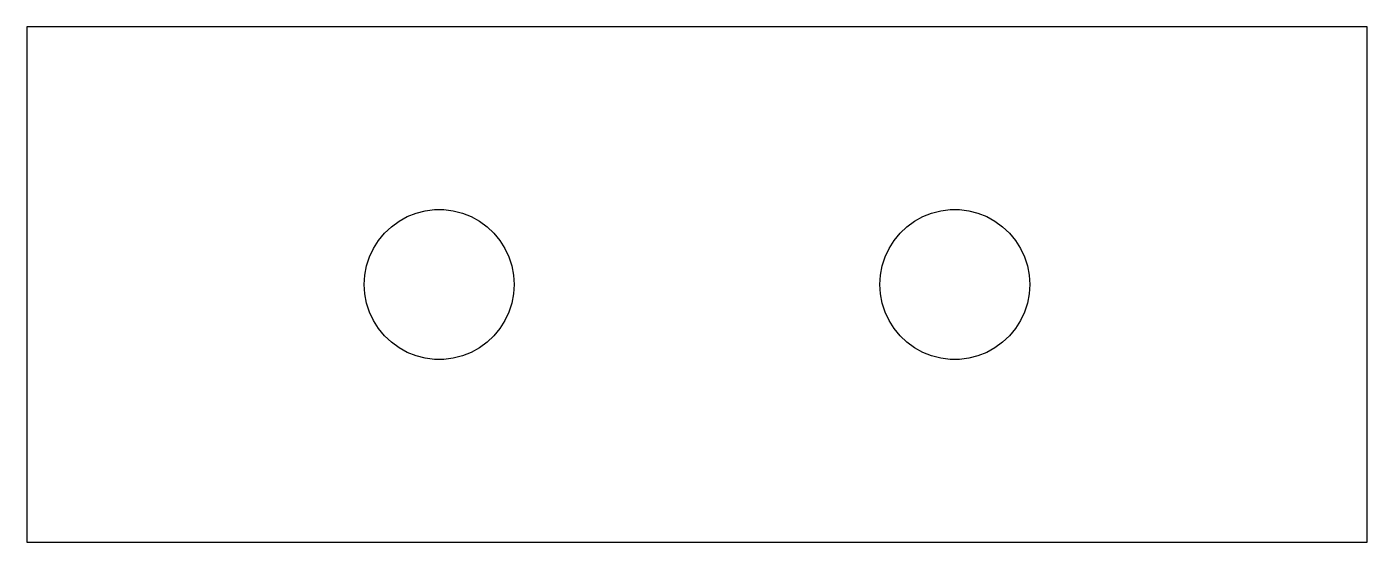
# Model space of a CAD drawing. Header units: metres. Extents: x -13 to 13, y -5 to 5.
import ezdxf

# ---------------------------------------------------------------- set-up
doc = ezdxf.new("R2010")
doc.units = ezdxf.units.M

msp = doc.modelspace()

# ---------------------------------------------------------------- linework, layer by layer
for p, q in [((13, 5), (-13, 5)), ((-13, 5), (-13, -5)), ((13, -5), (13, 5)), ((-5.77962, 1.22849), (-5.61951, 1.31651)), ((-5.61951, 1.31651), (-5.44962, 1.38377)), ((-5.44962, 1.38377), (-5.27263, 1.42921)), ((-5.27263, 1.42921), (-5.09135, 1.45212)), ((-5.09135, 1.45212), (-4.90863, 1.45212)), ((-4.90863, 1.45212), (-4.72736, 1.42921)), ((-4.72736, 1.42921), (-4.55037, 1.38377)), ((-4.55037, 1.38377), (-4.38048, 1.31651)), ((-4.38048, 1.31651), (-4.22037, 1.22849)), ((4.22037, 1.22849), (4.38048, 1.31651)), ((4.38048, 1.31651), (4.55037, 1.38377)), ((4.55037, 1.38377), (4.72736, 1.42921)), ((4.72736, 1.42921), (4.90863, 1.45212)), ((4.90863, 1.45212), (5.09135, 1.45212)), ((5.09135, 1.45212), (5.27263, 1.42921)), ((5.27263, 1.42921), (5.44962, 1.38377)), ((5.44962, 1.38377), (5.61951, 1.31651)), ((5.61951, 1.31651), (5.77962, 1.22849)), ((-6.06064, 0.996002), (-5.92744, 1.12109)), ((-5.92744, 1.12109), (-5.77962, 1.22849)), ((-4.22037, 1.22849), (-4.07254, 1.12109)), ((-4.07254, 1.12109), (-3.93935, 0.996002)), ((3.93935, 0.996002), (4.07254, 1.12109)), ((4.07254, 1.12109), (4.22037, 1.22849)), ((5.77962, 1.22849), (5.92744, 1.12109)), ((5.92744, 1.12109), (6.06064, 0.996002)), ((-6.27502, 0.700943), (-6.17711, 0.855225)), ((-6.17711, 0.855225), (-6.06064, 0.996002)), ((-3.93935, 0.996002), (-3.82288, 0.855225)), ((-3.82288, 0.855225), (-3.72496, 0.700943)), ((3.72496, 0.700943), (3.82288, 0.855225)), ((3.82288, 0.855225), (3.93935, 0.996002)), ((6.06064, 0.996002), (6.17711, 0.855225)), ((6.17711, 0.855225), (6.27502, 0.700943)), ((-6.40929, 0.361832), (-6.35281, 0.535614)), ((-6.35281, 0.535614), (-6.27502, 0.700943)), ((-3.72496, 0.700943), (-3.64717, 0.535614)), ((-3.64717, 0.535614), (-3.5907, 0.361832)), ((3.5907, 0.361832), (3.64717, 0.535614)), ((3.64717, 0.535614), (3.72496, 0.700943)), ((6.27502, 0.700943), (6.35281, 0.535614)), ((6.35281, 0.535614), (6.40929, 0.361832)), ((-6.44351, 0.182358), (-6.40929, 0.361832)), ((-3.5907, 0.361832), (-3.55647, 0.182358)), ((3.55647, 0.182358), (3.5907, 0.361832)), ((6.40929, 0.361832), (6.44351, 0.182358)), ((-6.45499, 0), (-6.44351, 0.182358)), ((-6.44351, -0.182358), (-6.45499, 0)), ((-3.55647, 0.182358), (-3.545, 0)), ((-3.545, 0), (-3.55647, -0.182358)), ((3.545, 0), (3.55647, 0.182358)), ((3.55647, -0.182358), (3.545, 0)), ((6.44351, 0.182358), (6.45499, 0)), ((6.45499, 0), (6.44351, -0.182358)), ((-6.40929, -0.361832), (-6.44351, -0.182358)), ((-3.55647, -0.182358), (-3.5907, -0.361832)), ((3.5907, -0.361832), (3.55647, -0.182358)), ((6.44351, -0.182358), (6.40929, -0.361832)), ((-6.35281, -0.535614), (-6.40929, -0.361832)), ((-3.5907, -0.361832), (-3.64717, -0.535614)), ((3.64717, -0.535614), (3.5907, -0.361832)), ((6.40929, -0.361832), (6.35281, -0.535614)), ((-6.27502, -0.700943), (-6.35281, -0.535614)), ((-6.17711, -0.855225), (-6.27502, -0.700943)), ((-3.72496, -0.700943), (-3.82288, -0.855225)), ((-3.64717, -0.535614), (-3.72496, -0.700943)), ((3.72496, -0.700943), (3.64717, -0.535614)), ((3.82288, -0.855225), (3.72496, -0.700943)), ((6.27502, -0.700943), (6.17711, -0.855225)), ((6.35281, -0.535614), (6.27502, -0.700943)), ((-6.06064, -0.996002), (-6.17711, -0.855225)), ((-5.92744, -1.12109), (-6.06064, -0.996002)), ((-3.93935, -0.996002), (-4.07254, -1.12109)), ((-3.82288, -0.855225), (-3.93935, -0.996002)), ((3.93935, -0.996002), (3.82288, -0.855225)), ((4.07254, -1.12109), (3.93935, -0.996002)), ((6.06064, -0.996002), (5.92744, -1.12109)), ((6.17711, -0.855225), (6.06064, -0.996002)), ((-5.77962, -1.22849), (-5.92744, -1.12109)), ((-5.61951, -1.31651), (-5.77962, -1.22849)), ((-4.22037, -1.22849), (-4.38048, -1.31651)), ((-4.07254, -1.12109), (-4.22037, -1.22849)), ((4.22037, -1.22849), (4.07254, -1.12109)), ((4.38048, -1.31651), (4.22037, -1.22849)), ((5.77962, -1.22849), (5.61951, -1.31651)), ((5.92744, -1.12109), (5.77962, -1.22849)), ((-5.44962, -1.38377), (-5.61951, -1.31651)), ((-5.27263, -1.42921), (-5.44962, -1.38377)), ((-5.09135, -1.45212), (-5.27263, -1.42921)), ((-4.90863, -1.45212), (-5.09135, -1.45212)), ((-4.72736, -1.42921), (-4.90863, -1.45212)), ((-4.55037, -1.38377), (-4.72736, -1.42921)), ((-4.38048, -1.31651), (-4.55037, -1.38377)), ((4.55037, -1.38377), (4.38048, -1.31651)), ((4.72736, -1.42921), (4.55037, -1.38377)), ((4.90863, -1.45212), (4.72736, -1.42921)), ((5.09135, -1.45212), (4.90863, -1.45212)), ((5.27263, -1.42921), (5.09135, -1.45212)), ((5.44962, -1.38377), (5.27263, -1.42921)), ((5.61951, -1.31651), (5.44962, -1.38377)), ((-13, -5), (13, -5))]:
    msp.add_line(p, q)

doc.saveas('drawing.dxf')
